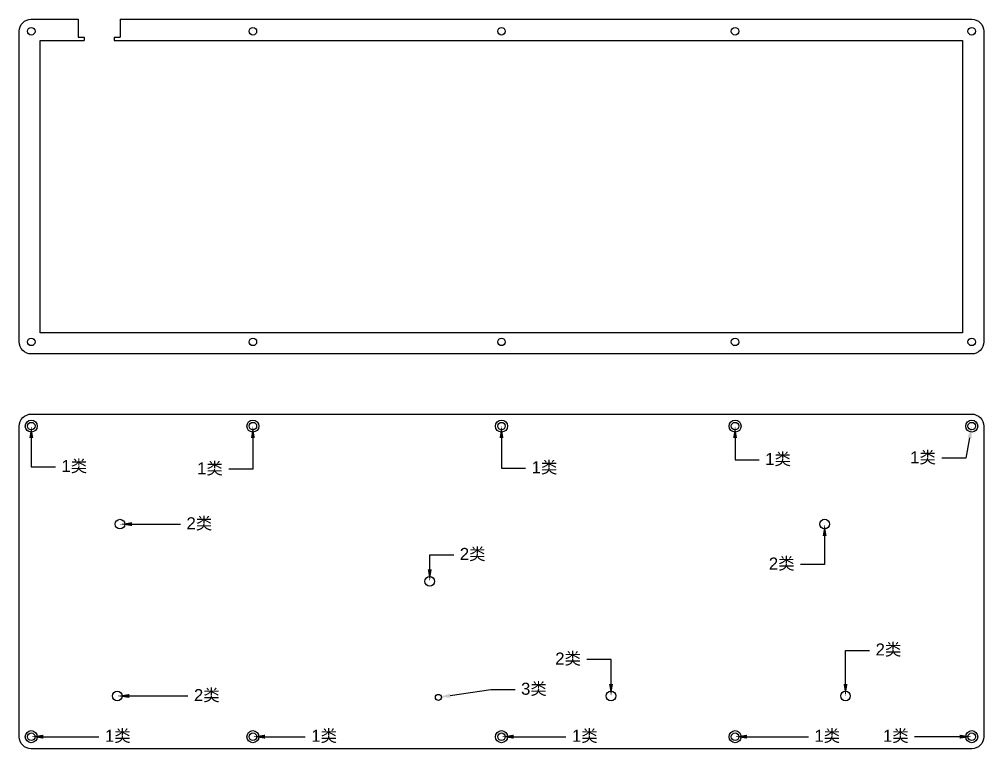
# Model space of a CAD drawing. Header units: millimetres. Extents: x -31 to 570, y -505 to -2.
# Drawn here: x 0 to 320.8, y -505 to -262.5 of the extents above; entities that cross this region are included whole.
import ezdxf
from ezdxf import colors
from ezdxf.entities.mleader import LeaderData, LeaderLine
from ezdxf.math import Vec2, Vec3

# ---------------------------------------------------------------- set-up
doc = ezdxf.new("R2010")
doc.units = ezdxf.units.MM
doc.styles.get("Standard").update_dxf_attribs({"font": 'arial.ttf'})

msp = doc.modelspace()

# ---------------------------------------------------------------- linework, layer by layer
for p, q in [((19.54, -262.5), (19.54, -268.5)), ((33.54, -262.5), (33.54, -268.5)), ((19.54, -268.5), (21.54, -268.5)), ((21.54, -268.5), (21.54, -269.5)), ((31.54, -268.5), (33.54, -268.5)), ((31.54, -268.5), (31.54, -269.5))]:
    msp.add_line(p, q)
msp.add_lwpolyline([(33.54, -262.5), (316.8, -262.5, -0.414214), (320.8, -266.5), (320.8, -369.76, -0.414214), (316.8, -373.76), (4, -373.76, -0.414214), (0, -369.76), (0, -266.5, -0.414214), (4, -262.5), (19.54, -262.5)], format="xyb")
msp.add_lwpolyline([(31.54, -269.5), (313.8, -269.5), (313.8, -366.76), (7, -366.76), (7, -269.5), (21.54, -269.5)])
msp.add_lwpolyline([(4, -393.76), (316.8, -393.76, -0.414214), (320.8, -397.76), (320.8, -501.01, -0.414214), (316.8, -505.01), (4, -505.01, -0.414214), (0, -501.01), (0, -397.76, -0.414214)], format="xyb", close=True)
for centre in [(4, -266.5), (77.7, -266.5), (160.4, -266.5), (238.1, -266.5), (316.8, -266.5), (4, -369.76), (77.7, -369.76), (160.4, -369.76), (238.1, -369.76), (316.8, -369.76), (4, -397.76), (4, -397.76), (77.7, -397.76), (77.7, -397.76), (160.4, -397.76), (160.4, -397.76), (238.1, -397.76), (238.1, -397.76), (316.8, -397.76), (316.8, -397.76), (4, -501.01), (4, -501.01), (77.7, -501.01), (77.7, -501.01), (160.4, -501.01), (160.4, -501.01), (238.1, -501.01), (238.1, -501.01), (316.8, -501.01), (316.8, -501.01)]:
    msp.add_circle(centre, 1.25)
at = {"color": 240, "true_color": 0xed1f24}
for centre in [(4, -397.76), (77.7, -397.76), (160.4, -397.76), (238.1, -397.76), (316.8, -397.76), (4, -501.01), (77.7, -501.01), (160.4, -501.01), (238.1, -501.01), (316.8, -501.01)]:
    msp.add_circle(centre, 2, dxfattribs=at)
at = {"color": 7, "true_color": 0xffffff}
for centre, radius in [((33.5, -430.35), 1.6), ((267.89, -430.33), 1.6), ((136.53, -449.38), 1.6), ((32.59, -487.48), 1.6), ((139.41, -487.94), 1), ((196.84, -487.48), 1.6), ((274.83, -487.48), 1.6)]:
    msp.add_circle(centre, radius, dxfattribs=at)

# ---------------------------------------------------------------- leaders
ml = msp.add_multileader_mtext('Standard')
ml.set_content('1{\\fSimSun|b0|i0|c134|p2;类}', color=256)
ml.set_leader_properties()
ml.build(insert=Vec2(0, 0))
ctx = ml.context
ctx.base_point, ctx.plane_origin = Vec3(12, -411.32), Vec3(4, -397.76)
notes = []
notes.append((ctx, [(0, (1, 1, 0), (4, -411.32), (1, 0), 8, [(0, [(4, -397.76)], 0, [])])]))
ctx.mtext.insert, ctx.mtext.flow_direction = Vec3(14, -409.03), 5
ml = msp.add_multileader_mtext('Standard')
ml.set_content('1{\\fSimSun|b0|i0|c134|p2;类}', color=256)
ml.set_leader_properties()
ml.build(insert=Vec2(0, 0))
ctx = ml.context
ctx.base_point, ctx.plane_origin = Vec3(57.73, -412.09), Vec3(77.7, -397.76)
ctx.text_align_type = 2
notes.append((ctx, [(0, (1, 1, 0), (77.7, -412.09), (-1, 0), 8, [(0, [(77.7, -397.76)], 0, [])])]))
ctx.mtext.insert, ctx.mtext.alignment, ctx.mtext.flow_direction = Vec3(67.7, -409.8), 3, 5
ml = msp.add_multileader_mtext('Standard')
ml.set_content('1{\\fSimSun|b0|i0|c134|p2;类}', color=256)
ml.set_leader_properties()
ml.build(insert=Vec2(0, 0))
ctx = ml.context
ctx.base_point, ctx.plane_origin = Vec3(168.4, -411.74), Vec3(160.4, -397.76)
notes.append((ctx, [(0, (1, 1, 0), (160.4, -411.74), (1, 0), 8, [(0, [(160.4, -397.76)], 0, [])])]))
ctx.mtext.insert, ctx.mtext.flow_direction = Vec3(170.4, -409.45), 5
ml = msp.add_multileader_mtext('Standard')
ml.set_content('1{\\fSimSun|b0|i0|c134|p2;类}', color=256)
ml.set_leader_properties()
ml.build(insert=Vec2(0, 0))
ctx = ml.context
ctx.base_point, ctx.plane_origin = Vec3(246.1, -408.97), Vec3(238.1, -397.76)
notes.append((ctx, [(0, (1, 1, 0), (238.1, -408.97), (1, 0), 8, [(0, [(238.1, -397.76)], 0, [])])]))
ctx.mtext.insert, ctx.mtext.flow_direction = Vec3(248.1, -406.68), 5
ml = msp.add_multileader_mtext('Standard')
ml.set_content('1{\\fSimSun|b0|i0|c134|p2;类}', color=256)
ml.set_leader_properties()
ml.build(insert=Vec2(0, 0))
ctx = ml.context
ctx.base_point, ctx.plane_origin = Vec3(294.91, -408.41), Vec3(316.8, -397.76)
ctx.text_align_type = 2
notes.append((ctx, [(0, (1, 1, 0), (314.88, -408.41), (-1, 0), 8, [(0, [(316.8, -397.76)], 0, [])])]))
ctx.mtext.insert, ctx.mtext.alignment, ctx.mtext.flow_direction = Vec3(304.88, -406.12), 3, 5
ml = msp.add_multileader_mtext('Standard')
ml.set_content('2{\\fSimSun|b0|i0|c134|p2;类}', color=256)
ml.set_leader_properties()
ml.build(insert=Vec2(0, 0))
ctx = ml.context
ctx.base_point, ctx.plane_origin = Vec3(53.61, -430.35), Vec3(33.5, -430.35)
notes.append((ctx, [(0, (1, 1, 0), (45.61, -430.35), (1, 0), 8, [(0, [(33.5, -430.35)], 0, [])])]))
ctx.mtext.insert, ctx.mtext.flow_direction = Vec3(55.61, -428.06), 5
ml = msp.add_multileader_mtext('Standard', dxfattribs=at)
ml.set_content('2{\\fSimSun|b0|i0|c134|p2;类}', color=(255, 255, 255))
ml.set_leader_properties()
ml.build(insert=Vec2(0, 0))
ctx = ml.context
ctx.base_point, ctx.plane_origin = Vec3(247.47, -443.74), Vec3(267.89, -430.33)
ctx.text_align_type = 2
notes.append((ctx, [(0, (1, 1, 0), (267.89, -443.74), (-1, 0), 8, [(0, [(267.89, -430.33)], 0, [])])]))
ctx.mtext.insert, ctx.mtext.alignment, ctx.mtext.flow_direction = Vec3(257.89, -441.45), 3, 5
ml = msp.add_multileader_mtext('Standard', dxfattribs=at)
ml.set_content('2{\\fSimSun|b0|i0|c134|p2;类}', color=(255, 255, 255))
ml.set_leader_properties()
ml.build(insert=Vec2(0, 0))
ctx = ml.context
ctx.base_point, ctx.plane_origin = Vec3(144.53, -440.54), Vec3(136.53, -449.38)
notes.append((ctx, [(0, (1, 1, 0), (136.53, -440.54), (1, 0), 8, [(0, [(136.53, -449.38)], 0, [])])]))
ctx.mtext.insert, ctx.mtext.flow_direction = Vec3(146.53, -438.25), 5
ml = msp.add_multileader_mtext('Standard', dxfattribs=at)
ml.set_content('2{\\fSimSun|b0|i0|c134|p2;类}', color=(255, 255, 255))
ml.set_leader_properties()
ml.build(insert=Vec2(0, 0))
ctx = ml.context
ctx.base_point, ctx.plane_origin = Vec3(282.83, -472.31), Vec3(274.83, -487.48)
notes.append((ctx, [(0, (1, 1, 0), (274.83, -472.31), (1, 0), 8, [(0, [(274.83, -487.48)], 0, [])])]))
ctx.mtext.insert, ctx.mtext.flow_direction = Vec3(284.83, -470.02), 5
ml = msp.add_multileader_mtext('Standard', dxfattribs=at)
ml.set_content('2{\\fSimSun|b0|i0|c134|p2;类}', color=(255, 255, 255))
ml.set_leader_properties()
ml.build(insert=Vec2(0, 0))
ctx = ml.context
ctx.base_point, ctx.plane_origin = Vec3(176.42, -475.33), Vec3(196.84, -487.48)
ctx.text_align_type = 2
notes.append((ctx, [(0, (1, 1, 0), (196.84, -475.33), (-1, 0), 8, [(0, [(196.84, -487.48)], 0, [])])]))
ctx.mtext.insert, ctx.mtext.alignment, ctx.mtext.flow_direction = Vec3(186.84, -473.03), 3, 5
ml = msp.add_multileader_mtext('Standard', dxfattribs=at)
ml.set_content('3{\\fSimSun|b0|i0|c134|p2;类}', color=(255, 255, 255))
ml.set_leader_properties()
ml.build(insert=Vec2(0, 0))
ctx = ml.context
ctx.base_point, ctx.plane_origin = Vec3(164.9, -485.36), Vec3(139.41, -487.94)
notes.append((ctx, [(0, (1, 1, 0), (156.9, -485.36), (1, 0), 8, [(0, [(139.41, -487.94)], 0, [])])]))
ctx.mtext.insert, ctx.mtext.flow_direction = Vec3(166.9, -483.07), 5
ml = msp.add_multileader_mtext('Standard')
ml.set_content('2{\\fSimSun|b0|i0|c134|p2;类}', color=256)
ml.set_leader_properties()
ml.build(insert=Vec2(0, 0))
ctx = ml.context
ctx.base_point, ctx.plane_origin = Vec3(56.09, -487.48), Vec3(32.59, -487.48)
notes.append((ctx, [(0, (1, 1, 0), (48.09, -487.48), (1, 0), 8, [(0, [(32.59, -487.48)], 0, [])])]))
ctx.mtext.insert, ctx.mtext.flow_direction = Vec3(58.09, -485.19), 5
ml = msp.add_multileader_mtext('Standard')
ml.set_content('1{\\fSimSun|b0|i0|c134|p2;类}', color=256)
ml.set_leader_properties()
ml.build(insert=Vec2(0, 0))
ctx = ml.context
ctx.base_point, ctx.plane_origin = Vec3(26.49, -501.01), Vec3(4, -501.01)
notes.append((ctx, [(0, (1, 1, 0), (18.49, -501.01), (1, 0), 8, [(0, [(4, -501.01)], 0, [])])]))
ctx.mtext.insert, ctx.mtext.flow_direction = Vec3(28.49, -498.72), 5
ml = msp.add_multileader_mtext('Standard')
ml.set_content('1{\\fSimSun|b0|i0|c134|p2;类}', color=256)
ml.set_leader_properties()
ml.build(insert=Vec2(0, 0))
ctx = ml.context
ctx.base_point, ctx.plane_origin = Vec3(95.11, -501.01), Vec3(77.7, -501.01)
notes.append((ctx, [(0, (1, 1, 0), (87.11, -501.01), (1, 0), 8, [(0, [(77.7, -501.01)], 0, [])])]))
ctx.mtext.insert, ctx.mtext.flow_direction = Vec3(97.11, -498.72), 5
ml = msp.add_multileader_mtext('Standard')
ml.set_content('1{\\fSimSun|b0|i0|c134|p2;类}', color=256)
ml.set_leader_properties()
ml.build(insert=Vec2(0, 0))
ctx = ml.context
ctx.base_point, ctx.plane_origin = Vec3(181.82, -501.01), Vec3(160.4, -501.01)
notes.append((ctx, [(0, (1, 1, 0), (173.82, -501.01), (1, 0), 8, [(0, [(160.4, -501.01)], 0, [])])]))
ctx.mtext.insert, ctx.mtext.flow_direction = Vec3(183.82, -498.72), 5
ml = msp.add_multileader_mtext('Standard')
ml.set_content('1{\\fSimSun|b0|i0|c134|p2;类}', color=256)
ml.set_leader_properties()
ml.build(insert=Vec2(0, 0))
ctx = ml.context
ctx.base_point, ctx.plane_origin = Vec3(262.48, -501.01), Vec3(238.1, -501.01)
notes.append((ctx, [(0, (1, 1, 0), (254.48, -501.01), (1, 0), 8, [(0, [(238.1, -501.01)], 0, [])])]))
ctx.mtext.insert, ctx.mtext.flow_direction = Vec3(264.48, -498.72), 5
ml = msp.add_multileader_mtext('Standard')
ml.set_content('1{\\fSimSun|b0|i0|c134|p2;类}', color=256)
ml.set_leader_properties()
ml.build(insert=Vec2(0, 0))
ctx = ml.context
ctx.base_point, ctx.plane_origin = Vec3(285.85, -501.01), Vec3(316.8, -501.01)
ctx.text_align_type = 2
notes.append((ctx, [(0, (1, 1, 0), (305.83, -501.01), (-1, 0), 8, [(0, [(316.8, -501.01)], 0, [])])]))
ctx.mtext.insert, ctx.mtext.alignment, ctx.mtext.flow_direction = Vec3(295.83, -498.72), 3, 5
for ctx, leaders in notes:
    for number, flags, end, landing, length, lines in leaders:
        leader = LeaderData()
        leader.index, (leader.has_last_leader_line, leader.has_dogleg_vector, leader.attachment_direction) = number, flags
        leader.last_leader_point, leader.dogleg_vector, leader.dogleg_length = Vec3(end), Vec3(landing), length
        for number, points, colour, breaks in lines:
            line = LeaderLine()
            line.index, line.vertices, line.color, line.breaks = number, Vec3.list(points), colors.encode_raw_color(colour), breaks
            leader.lines.append(line)
        ctx.leaders.append(leader)

doc.saveas('drawing.dxf')
